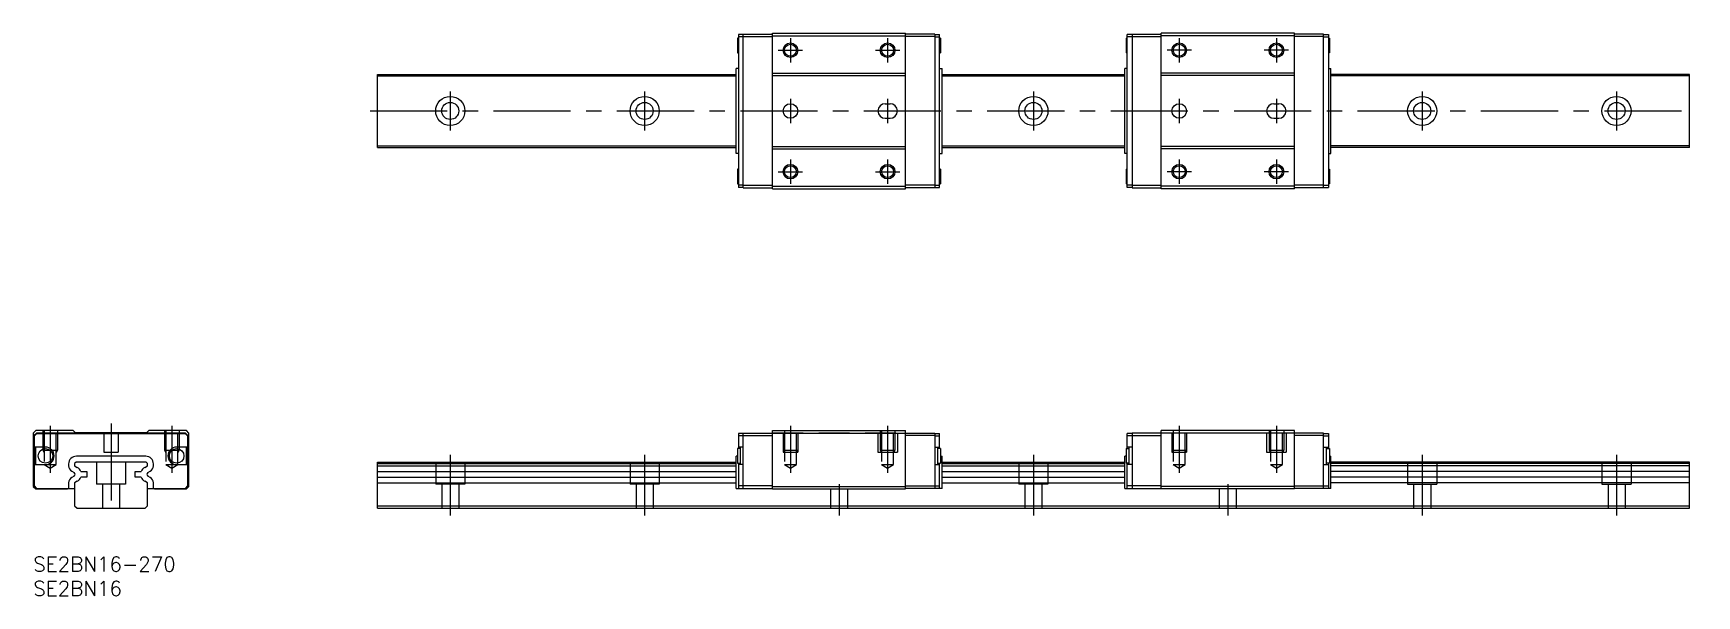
# Model space of a CAD drawing. Extents: x 0 to 342, y -8 to 108.
import ezdxf

# ---------------------------------------------------------------- set-up
doc = ezdxf.new("R2010")
doc.units = 0
doc.header["$LTSCALE"] = 0.5
doc.linetypes.add('CENTER', pattern=[50.8, 31.75, -6.35, 6.35, -6.35])
doc.linetypes.add('DASHED', pattern=[19.05, 12.7, -6.35])
for name, color, linetype in [('MSM_CENTER', 1, 'CENTER'), ('MSM_CONTINUOUS', 7, 'CONTINUOUS'), ('MSM_DASHED', 4, 'DASHED'), ('MSM_NARROW', 5, 'CONTINUOUS'), ('MSM_PART_NUMBER', 7, 'CONTINUOUS')]:
    doc.layers.add(name, color=color, linetype=linetype)
doc.styles.get("Standard").update_dxf_attribs({"font": 'txt.shx', "height": 3, "bigfont": 'bigfont.shx'})

# ---------------------------------------------------------------- blocks, each defined once
blk = doc.blocks.new('*U2')
at = {"layer": 'MSM_PART_NUMBER'}
blk.add_text('SE2BN16-270', height=3, dxfattribs=at).set_placement((0, -3))
blk = doc.blocks.new('*U3')
at = {"layer": 'MSM_PART_NUMBER'}
blk.add_text('SE2BN16', height=3, dxfattribs=at).set_placement((0, -8))

msp = doc.modelspace()

# ---------------------------------------------------------------- linework, layer by layer
at = {"layer": 'MSM_CENTER'}
for p, q in [((155.81, 106.82), (155.81, 101.82)), ((175.81, 106.82), (175.81, 101.82)), ((235.81, 106.82), (235.81, 101.82)), ((255.81, 106.82), (255.81, 101.82)), ((153.31, 104.32), (158.31, 104.32)), ((173.31, 104.32), (178.31, 104.32)), ((238.31, 104.32), (233.31, 104.32)), ((258.31, 104.32), (253.31, 104.32)), ((85.81, 95.82), (85.81, 87.82)), ((125.81, 95.82), (125.81, 87.82)), ((155.81, 94.32), (155.81, 89.32)), ((175.81, 94.32), (175.81, 89.32)), ((205.81, 95.82), (205.81, 87.82)), ((235.81, 94.32), (235.81, 89.32)), ((255.81, 94.32), (255.81, 89.32)), ((285.81, 95.82), (285.81, 87.82)), ((325.81, 95.82), (325.81, 87.82)), ((69.31, 91.82), (342.31, 91.82)), ((153.31, 79.32), (158.31, 79.32)), ((155.81, 81.82), (155.81, 76.82)), ((173.31, 79.32), (178.31, 79.32)), ((175.81, 81.82), (175.81, 76.82)), ((238.31, 79.32), (233.31, 79.32)), ((235.81, 81.82), (235.81, 76.82)), ((258.31, 79.32), (253.31, 79.32)), ((255.81, 81.82), (255.81, 76.82)), ((16, 27.5), (16, 8.5)), ((3.5, 27), (3.5, 17.29)), ((28.5, 27), (28.5, 17.29)), ((155.81, 27), (155.81, 17.29)), ((175.81, 27), (175.81, 17.29)), ((235.81, 27), (235.81, 17.29)), ((255.81, 27), (255.81, 17.29)), ((85.81, 21), (85.81, 8.5)), ((125.81, 21), (125.81, 8.5)), ((205.81, 21), (205.81, 8.5)), ((285.81, 21), (285.81, 8.5)), ((325.81, 21), (325.81, 8.5)), ((165.81, 15), (165.81, 8.5)), ((245.81, 15), (245.81, 8.5))]:
    msp.add_line(p, q, dxfattribs=at)
at = {"layer": 'MSM_CONTINUOUS'}
for p, q in [((144.91, 106.82), (144.91, 103.82)), ((145.11, 106.82), (144.91, 106.82)), ((145.11, 107.57), (145.11, 76.07)), ((146.11, 107.57), (145.11, 107.57)), ((146.11, 107.07), (145.11, 107.07)), ((146.11, 76.02), (146.11, 107.62)), ((146.11, 107.62), (152.11, 107.62)), ((146.11, 107.12), (152.11, 107.12)), ((152.11, 75.82), (152.11, 107.82)), ((152.11, 107.82), (179.51, 107.82)), ((152.11, 107.32), (179.51, 107.32)), ((179.51, 75.82), (179.51, 107.82)), ((185.51, 107.62), (179.51, 107.62)), ((185.51, 107.12), (179.51, 107.12)), ((185.51, 107.62), (185.51, 76.02)), ((185.51, 107.57), (186.51, 107.57)), ((185.51, 107.07), (186.51, 107.07)), ((186.51, 76.07), (186.51, 107.57)), ((186.71, 106.82), (186.51, 106.82)), ((186.71, 106.82), (186.71, 103.82)), ((224.91, 106.82), (224.91, 103.82)), ((224.91, 106.82), (225.11, 106.82)), ((226.11, 107.57), (225.11, 107.57)), ((225.11, 76.07), (225.11, 107.57)), ((226.11, 107.07), (225.11, 107.07)), ((226.11, 107.62), (226.11, 76.02)), ((226.11, 107.62), (232.11, 107.62)), ((226.11, 107.12), (232.11, 107.12)), ((232.11, 75.82), (232.11, 107.82)), ((259.51, 107.82), (232.11, 107.82)), ((259.51, 107.32), (232.11, 107.32)), ((259.51, 75.82), (259.51, 107.82)), ((265.51, 107.62), (259.51, 107.62)), ((265.51, 107.12), (259.51, 107.12)), ((265.51, 76.02), (265.51, 107.62)), ((265.51, 107.57), (266.51, 107.57)), ((265.51, 107.07), (266.51, 107.07)), ((266.51, 107.57), (266.51, 76.07)), ((266.51, 106.82), (266.71, 106.82)), ((266.71, 106.82), (266.71, 103.82)), ((144.91, 103.82), (145.11, 103.82)), ((186.51, 103.82), (186.71, 103.82)), ((225.11, 103.82), (224.91, 103.82)), ((266.71, 103.82), (266.51, 103.82)), ((70.81, 84.32), (70.81, 99.32)), ((70.81, 99.32), (144.61, 99.32)), ((144.61, 83.09), (144.61, 100.55)), ((145.11, 100.55), (144.61, 100.55)), ((152.11, 99.62), (179.51, 99.62)), ((186.51, 100.55), (187.01, 100.55)), ((187.01, 83.09), (187.01, 100.55)), ((187.01, 99.32), (224.61, 99.32)), ((224.61, 83.09), (224.61, 100.55)), ((225.11, 100.55), (224.61, 100.55)), ((259.51, 99.62), (232.11, 99.62)), ((266.51, 100.55), (267.01, 100.55)), ((267.01, 83.09), (267.01, 100.55)), ((340.81, 99.32), (267.01, 99.32)), ((340.81, 84.32), (340.81, 99.32)), ((70.81, 99.02), (144.61, 99.02)), ((152.11, 99.12), (179.51, 99.12)), ((187.01, 99.02), (224.61, 99.02)), ((259.51, 99.12), (232.11, 99.12)), ((340.81, 99.02), (267.01, 99.02)), ((175.31, 93.32), (176.31, 93.32)), ((255.31, 93.32), (256.31, 93.32)), ((175.31, 90.32), (176.31, 90.32)), ((255.31, 90.32), (256.31, 90.32)), ((70.81, 84.62), (144.61, 84.62)), ((70.81, 84.32), (144.61, 84.32)), ((145.11, 83.09), (144.61, 83.09)), ((152.11, 84.52), (179.51, 84.52)), ((152.11, 84.02), (179.51, 84.02)), ((186.51, 83.09), (187.01, 83.09)), ((187.01, 84.62), (224.61, 84.62)), ((187.01, 84.32), (224.61, 84.32)), ((225.11, 83.09), (224.61, 83.09)), ((259.51, 84.52), (232.11, 84.52)), ((259.51, 84.02), (232.11, 84.02)), ((266.51, 83.09), (267.01, 83.09)), ((340.81, 84.62), (267.01, 84.62)), ((340.81, 84.32), (267.01, 84.32)), ((144.91, 79.82), (144.91, 76.82)), ((145.11, 79.82), (144.91, 79.82)), ((186.71, 79.82), (186.51, 79.82)), ((186.71, 79.82), (186.71, 76.82)), ((224.91, 79.82), (224.91, 76.82)), ((224.91, 79.82), (225.11, 79.82)), ((266.51, 79.82), (266.71, 79.82)), ((266.71, 79.82), (266.71, 76.82)), ((144.91, 76.82), (145.11, 76.82)), ((146.11, 76.57), (145.11, 76.57)), ((146.11, 76.07), (145.11, 76.07)), ((146.11, 76.52), (152.11, 76.52)), ((146.11, 76.02), (152.11, 76.02)), ((152.11, 76.32), (179.51, 76.32)), ((152.11, 75.82), (179.51, 75.82)), ((185.51, 76.52), (179.51, 76.52)), ((185.51, 76.02), (179.51, 76.02)), ((185.51, 76.57), (186.51, 76.57)), ((185.51, 76.07), (186.51, 76.07)), ((186.51, 76.82), (186.71, 76.82)), ((225.11, 76.82), (224.91, 76.82)), ((226.11, 76.57), (225.11, 76.57)), ((226.11, 76.07), (225.11, 76.07)), ((226.11, 76.52), (232.11, 76.52)), ((226.11, 76.02), (232.11, 76.02)), ((259.51, 76.32), (232.11, 76.32)), ((259.51, 75.82), (232.11, 75.82)), ((265.51, 76.52), (259.51, 76.52)), ((265.51, 76.02), (259.51, 76.02)), ((265.51, 76.57), (266.51, 76.57)), ((265.51, 76.07), (266.51, 76.07)), ((266.71, 76.82), (266.51, 76.82)), ((0.5, 26), (0, 25.5)), ((0, 25.5), (0, 14.5)), ((0.7, 25.5), (0.2, 25)), ((0.2, 25), (0.2, 14.6)), ((0.25, 24.9), (0.75, 25.4)), ((0.25, 22.6), (0.25, 24.9)), ((8.2, 26), (0.5, 26)), ((31.3, 25.5), (0.7, 25.5)), ((0.75, 25.4), (31.25, 25.4)), ((8.7, 25.55), (8.2, 26)), ((23.3, 25.55), (8.7, 25.55)), ((23.8, 26), (23.3, 25.55)), ((31.5, 26), (23.8, 26)), ((31.25, 25.4), (31.75, 24.9)), ((31.8, 25), (31.3, 25.5)), ((32, 25.5), (31.5, 26)), ((31.75, 24.9), (31.75, 22.6)), ((31.8, 14.6), (31.8, 25)), ((32, 14.5), (32, 25.5)), ((145.11, 25.4), (145.11, 22.3)), ((146.11, 25.4), (145.11, 25.4)), ((146.11, 24.9), (145.11, 24.9)), ((146.11, 14.1), (146.11, 25.5)), ((146.11, 25.5), (185.51, 25.5)), ((146.11, 25), (152.11, 25)), ((152.11, 14), (152.11, 26)), ((152.11, 26), (179.51, 26)), ((179.51, 14), (179.51, 26)), ((185.51, 25), (179.51, 25)), ((185.51, 25.5), (185.51, 14.1)), ((185.51, 25.4), (186.51, 25.4)), ((185.51, 24.9), (186.51, 24.9)), ((186.51, 22.3), (186.51, 25.4)), ((225.11, 22.3), (225.11, 25.4)), ((226.11, 25.4), (225.11, 25.4)), ((226.11, 24.9), (225.11, 24.9)), ((226.11, 25.5), (226.11, 14.1)), ((265.51, 25.5), (226.11, 25.5)), ((226.11, 25), (232.11, 25)), ((232.11, 14), (232.11, 26)), ((259.51, 26), (232.11, 26)), ((259.51, 14), (259.51, 26)), ((265.51, 25), (259.51, 25)), ((265.51, 14.1), (265.51, 25.5)), ((265.51, 25.4), (266.51, 25.4)), ((265.51, 24.9), (266.51, 24.9)), ((266.51, 25.4), (266.51, 22.3)), ((2.5, 22.6), (0.25, 22.6)), ((0.45, 22.6), (0.45, 19)), ((23.13, 20.73), (8.87, 20.73)), ((31.75, 22.6), (29.5, 22.6)), ((31.55, 19), (31.55, 22.6)), ((144.61, 14.1), (144.61, 20.73)), ((144.91, 20.73), (144.61, 20.73)), ((145.51, 22.3), (144.91, 22.3)), ((144.91, 22.3), (144.91, 19.3)), ((146.11, 22.6), (145.11, 22.6)), ((145.51, 19), (145.51, 22.6)), ((185.51, 22.6), (186.51, 22.6)), ((186.11, 19), (186.11, 22.6)), ((186.71, 22.3), (186.11, 22.3)), ((186.71, 22.3), (186.71, 19.3)), ((186.71, 20.73), (187.01, 20.73)), ((187.01, 14.1), (187.01, 20.73)), ((224.91, 20.73), (224.61, 20.73)), ((224.61, 14.1), (224.61, 20.73)), ((224.91, 22.3), (225.51, 22.3)), ((224.91, 22.3), (224.91, 19.3)), ((226.11, 22.6), (225.11, 22.6)), ((225.51, 19), (225.51, 22.6)), ((265.51, 22.6), (266.51, 22.6)), ((266.11, 19), (266.11, 22.6)), ((266.11, 22.3), (266.71, 22.3)), ((266.71, 22.3), (266.71, 19.3)), ((266.71, 20.73), (267.01, 20.73)), ((267.01, 14.1), (267.01, 20.73)), ((0.25, 19), (2.5, 19)), ((0.25, 14.6), (0.25, 19)), ((7.27, 19.13), (7.27, 18.76)), ((7.92, 17.64), (8.43, 17.35)), ((8.8, 19.5), (8.5, 19.2)), ((8.5, 19.2), (8.5, 18.72)), ((8.5, 18.72), (9.06, 18.4)), ((23.2, 19.5), (8.8, 19.5)), ((9.78, 17.6), (11, 17.6)), ((11, 17.6), (11, 16.4)), ((21, 16.4), (21, 17.6)), ((21, 17.6), (22.22, 17.6)), ((22.94, 18.4), (23.5, 18.72)), ((23.5, 19.2), (23.2, 19.5)), ((23.5, 18.72), (23.5, 19.2)), ((23.57, 17.35), (24.08, 17.64)), ((24.73, 18.76), (24.73, 19.13)), ((29.5, 19), (31.75, 19)), ((31.75, 19), (31.75, 14.6)), ((70.81, 19.5), (144.61, 19.5)), ((70.81, 10), (70.81, 19.5)), ((70.81, 19.2), (144.61, 19.2)), ((70.81, 18.72), (144.61, 18.72)), ((70.81, 17.6), (144.61, 17.6)), ((144.91, 19.3), (145.51, 19.3)), ((145.11, 19.3), (145.11, 14.1)), ((146.11, 19), (145.11, 19)), ((185.51, 19), (186.51, 19)), ((186.11, 19.3), (186.71, 19.3)), ((186.51, 14.1), (186.51, 19.3)), ((187.01, 19.5), (224.61, 19.5)), ((187.01, 19.2), (224.61, 19.2)), ((187.01, 18.72), (224.61, 18.72)), ((187.01, 17.6), (224.61, 17.6)), ((225.51, 19.3), (224.91, 19.3)), ((225.11, 14.1), (225.11, 19.3)), ((226.11, 19), (225.11, 19)), ((265.51, 19), (266.51, 19)), ((266.71, 19.3), (266.11, 19.3)), ((266.51, 19.3), (266.51, 14.1)), ((340.81, 19.5), (267.01, 19.5)), ((340.81, 19.2), (267.01, 19.2)), ((340.81, 18.72), (267.01, 18.72)), ((340.81, 17.6), (267.01, 17.6)), ((340.81, 10), (340.81, 19.5)), ((0, 14.5), (0.5, 14)), ((0.2, 14.6), (0.7, 14.1)), ((0.75, 14.1), (0.25, 14.6)), ((0.5, 14), (7.03, 14)), ((0.7, 14.1), (8.5, 14.1)), ((7.03, 14), (7.24, 14.1)), ((7.27, 15.24), (7.27, 14.1)), ((8.43, 16.65), (7.92, 16.36)), ((9.06, 15.6), (8.5, 15.28)), ((8.5, 15.28), (8.5, 10.5)), ((11, 16.4), (9.78, 16.4)), ((22.22, 16.4), (21, 16.4)), ((23.5, 15.28), (22.94, 15.6)), ((23.5, 10.5), (23.5, 15.28)), ((23.5, 14.1), (31.3, 14.1)), ((24.08, 16.36), (23.57, 16.65)), ((24.73, 14.1), (24.73, 15.24)), ((24.76, 14.1), (24.97, 14)), ((24.97, 14), (31.5, 14)), ((31.75, 14.6), (31.25, 14.1)), ((31.3, 14.1), (31.8, 14.6)), ((31.5, 14), (32, 14.5)), ((70.81, 16.4), (144.61, 16.4)), ((70.81, 15.28), (144.61, 15.28)), ((144.61, 14.1), (152.06, 14.1)), ((152.11, 14.6), (145.11, 14.6)), ((152.06, 14.1), (152.06, 14.15)), ((152.06, 14.15), (152.11, 14.15)), ((152.11, 14.5), (179.51, 14.5)), ((152.11, 14), (179.51, 14)), ((179.51, 14.6), (186.51, 14.6)), ((179.56, 14.15), (179.51, 14.15)), ((179.56, 14.15), (179.56, 14.1)), ((187.01, 14.1), (179.56, 14.1)), ((187.01, 16.4), (224.61, 16.4)), ((187.01, 15.28), (224.61, 15.28)), ((224.61, 14.1), (232.06, 14.1)), ((232.11, 14.6), (225.11, 14.6)), ((232.06, 14.15), (232.11, 14.15)), ((232.06, 14.15), (232.06, 14.1)), ((259.51, 14.5), (232.11, 14.5)), ((259.51, 14), (232.11, 14)), ((259.51, 14.6), (266.51, 14.6)), ((259.56, 14.15), (259.51, 14.15)), ((259.56, 14.1), (259.56, 14.15)), ((267.01, 14.1), (259.56, 14.1)), ((340.81, 16.4), (267.01, 16.4)), ((340.81, 15.28), (267.01, 15.28)), ((8.5, 10.5), (9, 10)), ((23, 10), (23.5, 10.5)), ((70.81, 10.5), (340.81, 10.5)), ((9, 10), (23, 10)), ((70.81, 10), (340.81, 10))]:
    msp.add_line(p, q, dxfattribs=at)
for centre, radius in [((155.81, 104.32), 1.23), ((175.81, 104.32), 1.23), ((235.81, 104.32), 1.23), ((255.81, 104.32), 1.23), ((85.81, 91.82), 3), ((85.81, 91.82), 1.75), ((125.81, 91.82), 3), ((125.81, 91.82), 1.75), ((155.81, 91.82), 1.5), ((205.81, 91.82), 3), ((205.81, 91.82), 1.75), ((235.81, 91.82), 1.5), ((285.81, 91.82), 3), ((285.81, 91.82), 1.75), ((325.81, 91.82), 3), ((325.81, 91.82), 1.75), ((155.81, 79.32), 1.23), ((175.81, 79.32), 1.23), ((235.81, 79.32), 1.23), ((255.81, 79.32), 1.23), ((2.5, 20.8), 1.5), ((29.5, 20.8), 1.5)]:
    msp.add_circle(centre, radius, dxfattribs=at)
for centre, radius, start, end in [((175.31, 91.82), 1.5, 90, 270), ((176.31, 91.82), 1.5, 270, 90), ((255.31, 91.82), 1.5, 90, 270), ((256.31, 91.82), 1.5, 270, 90), ((2.5, 20.8), 1.8, 270, 90), ((8.87, 19.13), 1.6, 90, 180), ((23.13, 19.13), 1.6, 0, 90), ((29.5, 20.8), 1.8, 90, 270), ((8.57, 18.76), 1.3, 180, 239.9972), ((8.23, 17), 0.4, 300.0028, 59.9972), ((8.19, 16.88), 1.75, 24.1151, 60.0008), ((23.81, 16.88), 1.75, 119.9992, 155.8849), ((23.77, 17), 0.4, 120.0028, 239.9972), ((23.43, 18.76), 1.3, 300.0028, 0), ((8.57, 15.24), 1.3, 120.0028, 180), ((8.19, 17.11), 1.75, 299.9992, 335.8849), ((23.81, 17.11), 1.75, 204.1151, 240.0008), ((23.43, 15.24), 1.3, 0, 59.9972)]:
    msp.add_arc(centre, radius, start, end, dxfattribs=at)
at = {"layer": 'MSM_DASHED'}
for p, q in [((2, 26), (2, 22)), ((2.27, 26), (2.27, 19)), ((4.73, 19), (4.73, 26)), ((5, 26), (5, 22)), ((14.5, 25.55), (14.5, 21.55)), ((17.5, 25.55), (17.5, 21.55)), ((27, 26), (27, 22)), ((27.27, 26), (27.27, 19)), ((29.73, 19), (29.73, 26)), ((30, 26), (30, 22)), ((152.11, 25.55), (179.51, 25.55)), ((154.31, 25.55), (154.31, 21.55)), ((154.58, 26), (154.58, 19)), ((157.04, 19), (157.04, 26)), ((157.31, 25.55), (157.31, 21.55)), ((173.81, 25.55), (173.81, 21.55)), ((174.31, 26), (174.31, 22)), ((174.58, 26), (174.58, 19)), ((177.04, 19), (177.04, 26)), ((177.31, 26), (177.31, 22)), ((177.81, 25.55), (177.81, 21.55)), ((232.11, 25.55), (259.51, 25.55)), ((234.31, 25.55), (234.31, 21.55)), ((234.58, 26), (234.58, 19)), ((237.04, 19), (237.04, 26)), ((237.31, 25.55), (237.31, 21.55)), ((253.81, 25.55), (253.81, 21.55)), ((254.31, 26), (254.31, 22)), ((254.58, 26), (254.58, 19)), ((257.04, 19), (257.04, 26)), ((257.31, 26), (257.31, 22)), ((257.81, 25.55), (257.81, 21.55)), ((2, 22), (5, 22)), ((2, 22), (2.27, 21.53)), ((5, 22), (4.73, 21.53)), ((14.5, 21.55), (17.5, 21.55)), ((27, 22), (30, 22)), ((27, 22), (27.27, 21.53)), ((30, 22), (29.73, 21.53)), ((154.31, 22), (157.31, 22)), ((154.31, 22), (154.58, 21.53)), ((154.31, 21.55), (157.31, 21.55)), ((157.31, 22), (157.04, 21.53)), ((173.81, 21.55), (177.81, 21.55)), ((174.31, 22), (174.58, 21.53)), ((174.31, 22), (177.31, 22)), ((177.31, 22), (177.04, 21.53)), ((234.31, 22), (237.31, 22)), ((234.31, 22), (234.58, 21.53)), ((234.31, 21.55), (237.31, 21.55)), ((237.31, 22), (237.04, 21.53)), ((253.81, 21.55), (257.81, 21.55)), ((254.31, 22), (254.58, 21.53)), ((254.31, 22), (257.31, 22)), ((257.31, 22), (257.04, 21.53)), ((2.27, 19), (3.5, 18.29)), ((2.27, 19), (4.73, 19)), ((3.5, 18.29), (4.73, 19)), ((13, 19.5), (13, 15)), ((19, 19.5), (19, 15)), ((27.27, 19), (28.5, 18.29)), ((27.27, 19), (29.73, 19)), ((28.5, 18.29), (29.73, 19)), ((82.81, 19.5), (82.81, 15)), ((88.81, 19.5), (88.81, 15)), ((122.81, 19.5), (122.81, 15)), ((128.81, 19.5), (128.81, 15)), ((154.58, 19), (155.81, 18.29)), ((154.58, 19), (157.04, 19)), ((155.81, 18.29), (157.04, 19)), ((174.58, 19), (175.81, 18.29)), ((174.58, 19), (177.04, 19)), ((175.81, 18.29), (177.04, 19)), ((202.81, 19.5), (202.81, 15)), ((208.81, 19.5), (208.81, 15)), ((234.58, 19), (235.81, 18.29)), ((234.58, 19), (237.04, 19)), ((235.81, 18.29), (237.04, 19)), ((254.58, 19), (255.81, 18.29)), ((254.58, 19), (257.04, 19)), ((255.81, 18.29), (257.04, 19)), ((282.81, 19.5), (282.81, 15)), ((288.81, 19.5), (288.81, 15)), ((322.81, 19.5), (322.81, 15)), ((328.81, 19.5), (328.81, 15)), ((19, 15), (13, 15)), ((14.25, 15), (14.25, 10)), ((17.75, 15), (17.75, 10)), ((88.81, 15), (82.81, 15)), ((84.06, 15), (84.06, 10)), ((87.56, 15), (87.56, 10)), ((128.81, 15), (122.81, 15)), ((124.06, 15), (124.06, 10)), ((127.56, 15), (127.56, 10)), ((164.06, 14), (164.06, 10)), ((167.56, 14), (167.56, 10)), ((208.81, 15), (202.81, 15)), ((204.06, 15), (204.06, 10)), ((207.56, 15), (207.56, 10)), ((244.06, 14), (244.06, 10)), ((247.56, 14), (247.56, 10)), ((282.81, 15), (288.81, 15)), ((284.06, 15), (284.06, 10)), ((287.56, 15), (287.56, 10)), ((322.81, 15), (328.81, 15)), ((324.06, 15), (324.06, 10)), ((327.56, 15), (327.56, 10))]:
    msp.add_line(p, q, dxfattribs=at)
at = {"layer": 'MSM_NARROW'}
for centre in [(155.81, 104.32), (175.81, 104.32), (235.81, 104.32), (255.81, 104.32), (155.81, 79.32), (175.81, 79.32), (235.81, 79.32), (255.81, 79.32)]:
    msp.add_circle(centre, 1.5, dxfattribs=at)

# ---------------------------------------------------------------- block references
at = {"layer": 'MSM_CONTINUOUS'}
for name in ['*U2', '*U3']:
    msp.add_blockref(name, (0, 0), dxfattribs=at)

doc.saveas('drawing.dxf')
